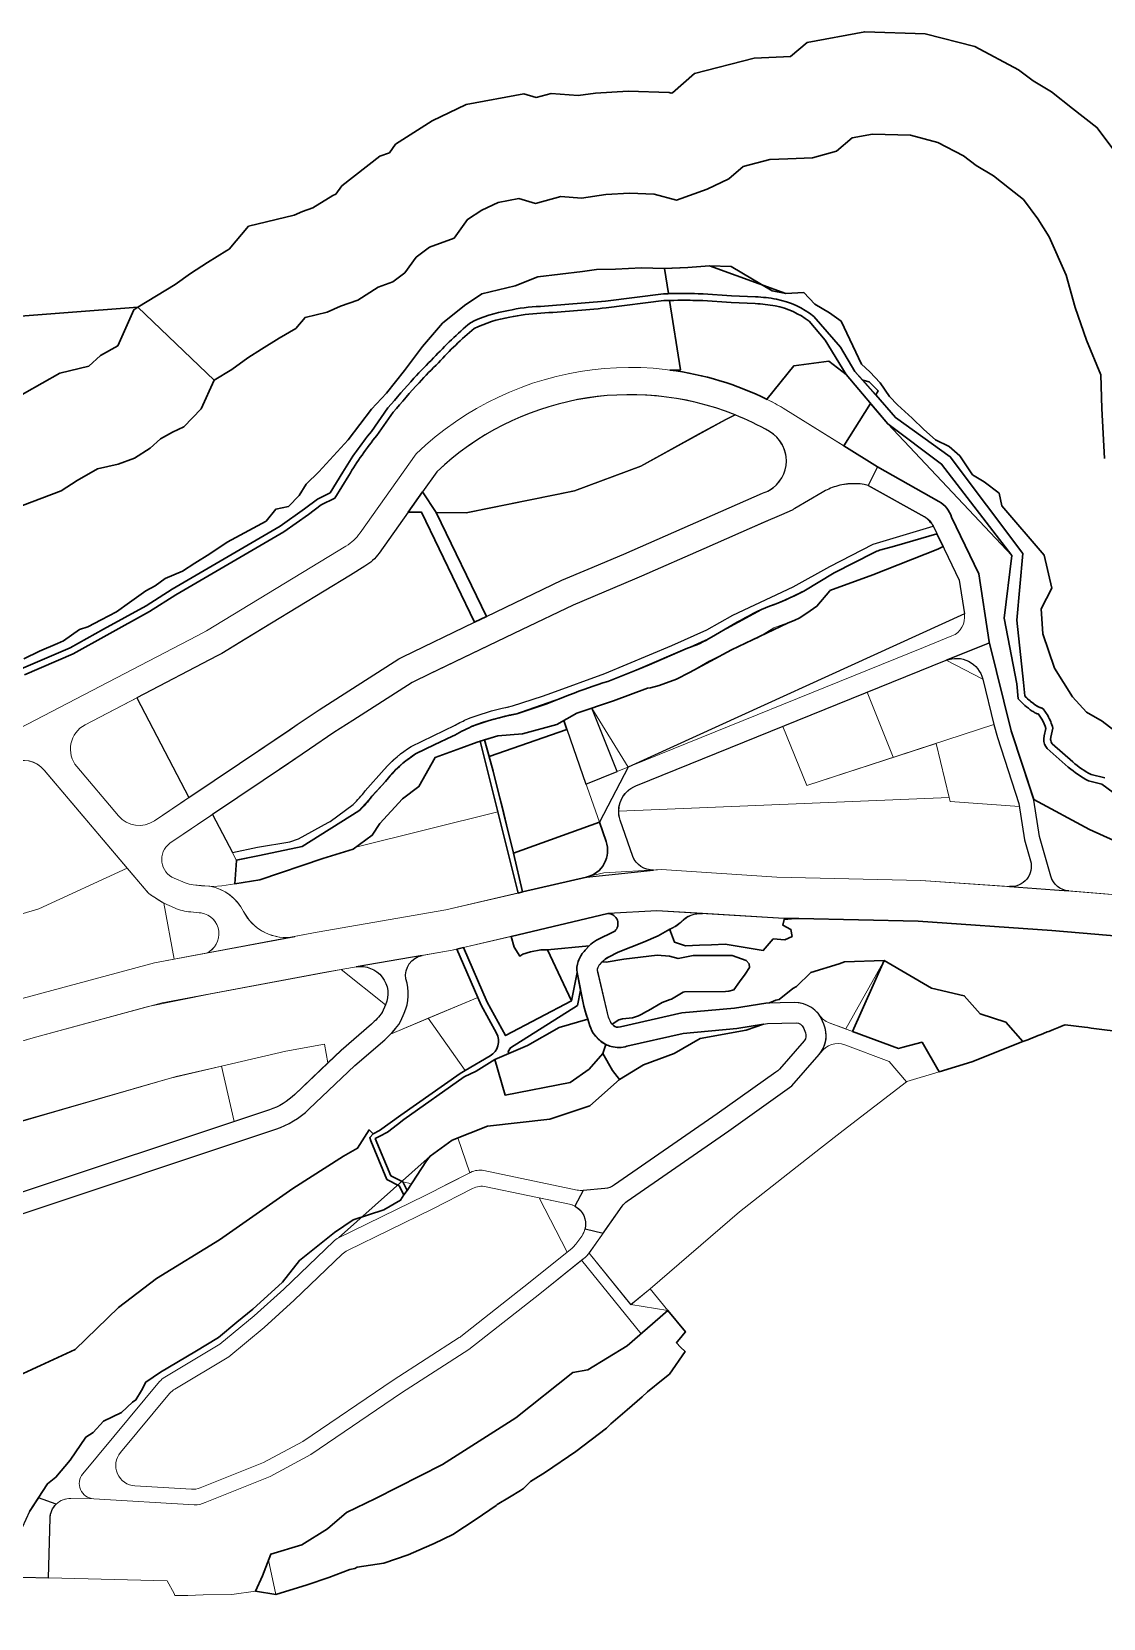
# Model space of a CAD drawing. Header units: millimetres. Extents: x 234550 to 240984, y 469077 to 474234.
# Drawn here: x 236712.8 to 237027.9, y 473767.9 to 474234.5 of the extents above; entities that cross this region are included whole.
import ezdxf

# ---------------------------------------------------------------- set-up
doc = ezdxf.new("R2010")
doc.units = ezdxf.units.MM
for name, color, linetype, lineweight in [('_proposed _Primary_road_Hatch', 7, 'Continuous', 0), ('_Proposed Access Road_Hatch', 255, 'Continuous', 0), ('_Proposed bicycle track hatch', 60, 'Continuous', 30), ('_proposed OS-2 _hatch', 83, 'Continuous', 0), ('_Proposed religious institution_hatch', 30, 'Continuous', 0), ('_Proposed UV_1_a_hatch', 31, 'Continuous', 0), ('_Proposed_footpath hatch', 161, 'Continuous', 30), ('_Proposed_parking', 253, 'Continuous', 30), ('_Propossed _Secondary_road_Hatch', 251, 'Continuous', 0), ('E1', 108, 'Continuous', 30), ('E2', 106, 'Continuous', 30), ('E4', 53, 'Continuous', 30)]:
    doc.layers.add(name, color=color, linetype=linetype, lineweight=lineweight)
for name, color, linetype in [('_Proposed Service-1 hatch', 210, 'Continuous'), ('_proposed Tertiary_road_Hatch', 252, 'Continuous'), ('Service-S2', 192, 'Continuous')]:
    doc.layers.add(name, color=color, linetype=linetype)
doc.layers.add('_proposed UV_2_Hatch', color=53, linetype='Continuous', lineweight=0, true_color=0xf2d64a)
doc.layers.add('water', color=140, linetype='Continuous', lineweight=30, true_color=0x00cdfe)

msp = doc.modelspace()

# ---------------------------------------------------------------- linework, layer by layer
at = {"layer": '_proposed _Primary_road_Hatch'}
for points in [[(236367.99, 473865.02), (236394.25, 473859.58), (236423.33, 473857.71), (236434.78, 473858.72), (236441, 473860.52), (236452.94, 473867.69), (236481.31, 473885.33), (236509.64, 473901.82), (236530.56, 473910.04), (236550.98, 473912.72), (236589.31, 473919.35), (236657.73, 473934.88), (236709.97, 473950.21), (236748.92, 473960.7), (236796.75, 473969.67), (236834.56, 473976.24), (236881.01, 473987.1), (236897.99, 473988.13), (236931.95, 473985.86), (236974.26, 473984.92), (237013.59, 473982.17), (237040, 473979.95)], [(237038.56, 473968.03), (237012.78, 473970.16), (236973.43, 473972.95), (236932.38, 473973.85), (236896.59, 473976.02), (236882.23, 473975.15), (236836.45, 473964.38), (236798.66, 473957.82), (236751.16, 473948.9), (236713.22, 473938.64), (236660.71, 473923.25), (236592.71, 473907.82), (236553.86, 473901.07), (236533.76, 473898.41), (236514.69, 473890.88), (236487.5, 473875.04), (236459.11, 473857.4), (236445.81, 473849.42), (236437, 473846.86), (236423.7, 473845.7), (236392.45, 473847.41), (236368.08, 473852.71)]]:
    msp.add_lwpolyline(points, dxfattribs=at)
at = {"layer": '_Proposed Access Road_Hatch'}
for points in [[(236974.61, 473937.31), (236969.08, 473935.92), (236967.68, 473935.51), (236947.28, 473943.08, -0.15222), (236944.45, 473945.26, -0.05541), (236945.38, 473943.57), (236945.76, 473942.63, -0.253406), (236944.88, 473934.34, -0.343416), (236951.91, 473936.56), (236964.97, 473931.71), (236969.99, 473925.7), (236970.09, 473925.77), (236979.67, 473928.64)], [(236842.46, 473894.33, -0.170934), (236846.41, 473894.85), (236870.9, 473889.73, -0.070521), (236872.48, 473889.16), (236874.92, 473893.75, -0.073561), (236873.17, 473893.85), (236845.78, 473899.58, 0.170934), (236841.83, 473899.06), (236828.54, 473892.29), (236803.04, 473879.79, 0.077149), (236801.53, 473878.74), (236786.93, 473864.76), (236778.23, 473856.86), (236768.12, 473848.54), (236751.92, 473838.82, 0.084286), (236750.39, 473837.51), (236727.85, 473810.43, 0.614982), (236731.04, 473803.06), (236760.59, 473801.3, 0.138904), (236763.79, 473802), (236782.92, 473809.65), (236794.87, 473816.09), (236821.59, 473834.24), (236841.38, 473846.94), (236862.22, 473863.35), (236875.63, 473874.17, 0.070035), (236876.77, 473875.39), (236880.82, 473881.16), (236875.51, 473882.49, -0.099418), (236874.53, 473880.34), (236872.78, 473877.92, -0.06625), (236871.69, 473876.77), (236859.42, 473866.87), (236839, 473850.79, -0.0241), (236838.53, 473850.46), (236819.11, 473837.99), (236792.53, 473819.94), (236781.01, 473813.74), (236762.35, 473806.28, -0.110448), (236759.77, 473805.86), (236743.16, 473806.85, -0.614979), (236738.9, 473816.67), (236753.36, 473834.04, -0.084286), (236754.89, 473835.35), (236770.73, 473844.85), (236781.17, 473853.46), (236790, 473861.47), (236804.14, 473875.01, -0.077149), (236805.64, 473876.06), (236830.55, 473888.26)]]:
    msp.add_lwpolyline(points, format="xyb", close=True, dxfattribs=at)
at = {"layer": '_Proposed bicycle track hatch'}
for points in [[(237028.34, 474015.08), (237024.31, 474016.09, -0.058553), (237018.93, 474019.76), (237012.87, 474025.11, -0.145762), (237012.38, 474026.39), (237012.49, 474027.03), (237013.11, 474029.72, 0.047092), (237011.59, 474033.39), (237010.19, 474035.42, -0.002715), (237009.08, 474035.87, -0.063916), (237008.15, 474036.38, -0.054015), (237004.79, 474039.18), (237004.48, 474043.15), (237002.43, 474061.5), (237004.23, 474081.1), (236982.9, 474109.53), (236966.82, 474121.04), (236954.89, 474134.62), (236950.59, 474141.72), (236942.78, 474150.79, 0.119204), (236931.82, 474155.84, 0.037397), (236925.61, 474156.53), (236918.62, 474156.83), (236910.2, 474157.42, 0.018444), (236898.54, 474157.42), (236881.53, 474155.27, -0.006537), (236862.37, 474153.72, 0.048506), (236852.97, 474152.48, 0.073572), (236841.8, 474148.93, 0.034067), (236831, 474138.55, 0.014599), (236825.21, 474132.64, 0.007786), (236817.55, 474123.85), (236812.68, 474116.95, 0.036897), (236804.33, 474105.02), (236800.52, 474098.85), (236796.86, 474097.06), (236793, 474094.17), (236785.84, 474089.11), (236754.15, 474070.59), (236746.46, 474065.71), (236733.89, 474058.79), (236724.09, 474053.31), (236709.75, 474047.18)], [(236710.65, 474045.39), (236724.98, 474051.52), (236734.86, 474057.04), (236747.48, 474063.99), (236755.19, 474068.88), (236786.92, 474087.43), (236794.18, 474092.56), (236797.91, 474095.34), (236801.92, 474097.31), (236806.04, 474103.98, -0.037119), (236814.27, 474115.74), (236819.14, 474122.62, -0.007719), (236826.69, 474131.29, -0.014694), (236832.43, 474137.16, -0.033651), (236842.89, 474147.23, -0.072421), (236853.35, 474150.51, -0.049042), (236862.47, 474151.72, 0.006559), (236881.75, 474153.28), (236898.7, 474155.42, -0.018248), (236910.1, 474155.43), (236918.51, 474154.83), (236925.53, 474154.53, -0.037379), (236931.44, 474153.88, -0.117098), (236941.39, 474149.34), (236946.16, 474143.8), (236952.27, 474133.72), (236964.51, 474119.16), (236980.36, 474107.34), (237001.01, 474080.51), (236998.74, 474062.04), (237002.51, 474042.68), (237002.85, 474038.33, 0.061886), (237007.01, 474034.73, 0.051069), (237008.1, 474034.11, 0.001874), (237008.88, 474033.79), (237009.87, 474032.35, -0.038741), (237011.04, 474029.63), (237010.53, 474027.43), (237010.38, 474026.53, 0.175676), (237011.42, 474023.72), (237017.62, 474018.25, 0.060631), (237023.6, 474014.21), (237027.46, 474013.24), (237032.66, 474009.37)]]:
    msp.add_lwpolyline(points, format="xyb", dxfattribs=at)
msp.add_lwpolyline([(236998.74, 474062.04), (236998.74, 474062.04)], close=True, dxfattribs=at)
at = {"layer": '_proposed OS-2 _hatch'}
for points in [[(236952.27, 474133.72), (236947.19, 474137.66), (236936.9, 474136.2), (236929.09, 474126.53), (236929.02, 474126.38, -0.014952), (236933.81, 474123.83), (236951.59, 474112.69), (236959.44, 474125.2)], [(236743.72, 474038.62), (236728.48, 474030.65, 0.480409), (236726.08, 474018.4), (236738.32, 474003.93, 0.382456), (236748.89, 474002.46), (236759.05, 474009.3)], [(236978.75, 474025.21), (236940.7, 474012.87), (236933.68, 474030.21), (236890.41, 474012.69, 0.305524), (236885.41, 474005.27), (236982.62, 474009.26)], [(236765.97, 474004.32), (236753.38, 473995.84, 0.57458), (236754.71, 473985.56), (236757.95, 473984.2, 0.076293), (236760.3, 473983.6), (236766.07, 473983.15), (236768.71, 473983.32), (236772.54, 473983.9), (236773.01, 473990.79), (236772.93, 473990.85), (236771.8, 473993.17)], [(236762.67, 473975.36), (236762.08, 473975.4), (236759.55, 473975.64, -0.076293), (236754.84, 473976.82), (236751.61, 473978.19), (236754.68, 473961.78), (236764.17, 473963.56, 0.74537)], [(236949.62, 473960.15), (236945.1, 473958.81), (236941.88, 473957.84), (236937.73, 473953.69), (236936.61, 473953.12), (236932.6, 473949.86), (236931.66, 473949.68), (236929.93, 473948.94), (236929.77, 473948.87), (236937.14, 473948.99, -0.248968), (236944.45, 473945.26, 0.15222), (236947.28, 473943.08), (236952.24, 473941.24), (236963.5, 473961.4), (236951.8, 473960.98)], [(236844.94, 473948.26), (236843.96, 473950.49), (236829.43, 473944.37), (236840.25, 473929.03), (236847.59, 473933.3, 0.406728), (236849.45, 473940.03)], [(236799.92, 473931.24), (236798.88, 473936.8), (236787.54, 473934.67), (236768.62, 473930.33), (236772.36, 473914.02), (236782.72, 473917.47, 0.110314), (236790.19, 473921.97)]]:
    msp.add_lwpolyline(points, format="xyb", close=True, dxfattribs=at)
for points in [[(236967.23, 474083.42), (236978.98, 474086.85), (236977.87, 474089.13), (236960.27, 474083.81), (236947.45, 474077.28), (236936.73, 474071.27), (236919, 474062.89), (236911.34, 474058.56), (236901.05, 474054.03), (236881.32, 474045.8), (236863.04, 474039.07), (236854.23, 474036.23, 0.039497), (236841.05, 474032.46, 0.013271), (236837.32, 474030.59), (236824.37, 474024.32, 0.068083), (236816.44, 474017.53), (236810.84, 474011.24, -0.042777), (236807.33, 474007.24), (236800.54, 474002.28), (236791.21, 473997.14), (236788.73, 473996.22), (236779.23, 473994.68), (236771.8, 473993.17), (236772.93, 473990.85), (236792.33, 473994.88)], [(236843.76, 474025.6), (236849.91, 474027.44), (236857.16, 474028.07), (236867.24, 474030.78), (236873.1, 474034.08), (236883.9, 474037.72), (236893.9, 474041.47), (236894.78, 474041.59), (236897.34, 474042.24), (236902.45, 474044.11), (236906.23, 474046.04), (236918.62, 474052.71), (236935.09, 474060.61), (236937.16, 474061.45), (236938.46, 474062.08), (236943.66, 474065.59), (236947.52, 474070.11), (236947.51, 474070.13), (236960.11, 474074.83), (236979.2, 474082.29), (236980.78, 474083.11), (236978.98, 474086.85), (236967.23, 474083.42), (236965.47, 474082.91), (236962.13, 474082, 0.055112), (236960.49, 474081.36), (236948.72, 474075.38), (236939.86, 474070.02, -0.037733), (236928.57, 474065.12), (236912.69, 474056.42), (236903.34, 474052.21), (236882.22, 474043.45), (236854.81, 474033.79, 0.036623), (236842.92, 474030.47), (236831.12, 474024.83, 0.142864), (236816.82, 474013.99), (236809.03, 474005.34), (236792.33, 473994.88)], [(236834.35, 473895.25), (236841.64, 473898.96), (236838.13, 473909.21), (236836.41, 473908.52), (236829.98, 473903.83), (236828.88, 473902.41), (236824.46, 473895.62), (236823.7, 473895.9), (236821.97, 473896.24), (236823.24, 473893.75), (236822.23, 473892.42), (236821.23, 473890.88), (236816.32, 473888.03), (236807.29, 473885.14), (236801.84, 473881.35), (236791.53, 473873.1), (236786.57, 473866.73), (236777.87, 473858.83), (236777.84, 473858.81), (236773.14, 473855.04), (236767.76, 473850.51), (236760.75, 473846.31), (236750.68, 473840.26), (236746.35, 473837.35), (236745.08, 473834.88), (236743.46, 473832.18), (236742.47, 473831.49), (236739.22, 473828.49), (236733.91, 473825.86), (236730.92, 473822.54), (236728.7, 473821.15), (236724.12, 473814.42), (236719.88, 473809.46), (236717.42, 473807.45), (236714.78, 473803.38), (236720.04, 473801.53, -0.198286), (236724.31, 473803.19), (236731.04, 473803.06, -0.614979), (236727.85, 473810.43), (236750.39, 473837.51, -0.084286), (236751.92, 473838.82), (236768.12, 473848.54), (236778.23, 473856.86), (236786.93, 473864.76), (236801.53, 473878.74, -0.077149), (236803.04, 473879.79), (236828.54, 473892.29), (236803.04, 473879.79), (236829.98, 473903.83)], [(236875.63, 473874.17, 0.063947), (236876.7, 473875.29), (236888.93, 473860.14), (236894.7, 473864.8), (236899.87, 473858.48), (236889.02, 473860.21), (236876.7, 473875.29), (236875.63, 473874.17), (236874.49, 473873.25), (236891.97, 473851.59), (236896.54, 473855.57), (236896.54, 473855.57), (236899.87, 473858.48), (236894.7, 473864.8), (236889.02, 473860.21)]]:
    msp.add_lwpolyline(points, format="xyb", dxfattribs=at)
for points in [[(236854.81, 474033.79), (236882.22, 474043.45)], [(236773.02, 473990.87), (236772.54, 473983.9), (236779.93, 473985.08), (236798.38, 473991.33), (236807.31, 473994.09), (236812.9, 473998.21)], [(236947.28, 473943.08), (236954.2, 473940.51), (236963.5, 473961.4)]]:
    msp.add_lwpolyline(points, dxfattribs=at)
msp.add_lwpolyline([(236844.7, 474025.88), (236843.76, 474025.6), (236838.98, 474023.84), (236831.4, 474021.08), (236826.65, 474012.55), (236821.79, 474008.94), (236815.14, 474001.69), (236812.9, 473998.21), (236808.09, 473994.67), (236849.89, 474005.08)], close=True, dxfattribs=at)
at = {"layer": '_Proposed religious institution_hatch'}
msp.add_lwpolyline([(236870.9, 473889.73), (236862.06, 473891.58), (236870.21, 473875.58), (236871.69, 473876.77, 0.06625), (236872.78, 473877.92), (236874.53, 473880.34, 0.54366)], format="xyb", close=True, dxfattribs=at)
at = {"layer": '_Proposed Service-1 hatch'}
for points in [[(236891.88, 474106.77), (236916.89, 474120.51), (236919.62, 474121.82, 0.292647), (236831.93, 474105.11), (236827.71, 474099.17), (236831.77, 474093.13), (236840.59, 474093.01), (236872.43, 474099.49)], [(236933.67, 473971.78), (236934.03, 473973.45), (236936.2, 473973.63), (236938.38, 473973.72), (236932.38, 473973.85), (236910.09, 473975.2, 0.225235), (236903.73, 473972.64), (236901.98, 473971.38), (236900.47, 473970.55), (236900.6, 473969.85), (236901.8, 473966.71), (236905.01, 473965.7), (236909.12, 473965.92), (236912.65, 473965.94), (236916.76, 473966.14), (236927.91, 473964.34), (236930.87, 473967.74), (236934.3, 473967.49), (236936.39, 473968.43), (236936.06, 473970.51)], [(236718.19, 473797.34, -0.198286), (236720.04, 473801.53), (236714.78, 473803.38), (236712.14, 473799.32), (236710.03, 473794.59), (236708.08, 473791.32), (236706.23, 473787.86), (236701.73, 473783.09), (236699.14, 473785.56), (236696.14, 473788.08), (236688.86, 473777.33), (236685.69, 473771.12), (236682.47, 473767.93), (236689.32, 473772.39), (236710.2, 473780.01), (236717.76, 473779.82)]]:
    msp.add_lwpolyline(points, format="xyb", close=True, dxfattribs=at)
msp.add_lwpolyline([(236877.47, 474035.55), (236873.1, 474034.08), (236869.23, 474031.9), (236875.78, 474013.24), (236884.99, 474016.97)], close=True, dxfattribs=at)
at = {"layer": '_proposed Tertiary_road_Hatch'}
for points in [[(236890.41, 474012.69), (236981.67, 474049.64), (236994.45, 474054.81), (236994.39, 474055.05), (236991.35, 474075.05), (236983.29, 474091.71, 0.194015), (236979.54, 474096.37), (236961.46, 474106.5), (236958.81, 474101.1), (236975.36, 474091.84, -0.153711), (236977.83, 474089.21), (236985.55, 474073.25), (236987.07, 474063.27), (236888.16, 474018.25), (236879.73, 474002), (236881.7, 473996.37, -0.446182), (236875.98, 473985.92), (236895.62, 473987.98, -0.33508), (236889.6, 473991.98), (236885.87, 474002.62, -0.400501), (236890.41, 474012.69)], [(236705.93, 473885.54), (236784.62, 473911.78, 0.110314), (236794.33, 473917.63), (236807.81, 473930.48), (236816.61, 473938.08, 0.058949), (236820.73, 473942.59), (236821.33, 473943.65), (236822.34, 473945.9, 0.186277), (236822.84, 473955.97, -0.405666), (236827.6, 473962.85), (236808.18, 473959.48, -0.599832), (236816.86, 473948.34), (236815.85, 473946.09, -0.058949), (236812.68, 473942.62), (236803.78, 473934.92), (236790.19, 473921.97, -0.110314), (236782.72, 473917.47), (236704.14, 473891.27)]]:
    msp.add_lwpolyline(points, format="xyb", dxfattribs=at)
for points in [[(236994.45, 474054.81), (236981.67, 474049.64, -0.456767), (236992.44, 474044.14), (236995.75, 474030.72), (236996.75, 474026.91), (237003.09, 474007.5), (237004.78, 473996.86), (237006.51, 473990.7, -0.518941), (237000.32, 473983.1), (237013.59, 473982.17), (237017.74, 473981.82, -0.31297), (237012.46, 473986.17), (237009.19, 473997.83), (237007.48, 474008.56), (237000.84, 474028.87), (237000.84, 474028.87)], [(236944.38, 473933.69, 0.278594), (236945.76, 473942.63), (236945.38, 473943.57, 0.308636), (236937.14, 473948.99), (236928.65, 473948.85), (236919.49, 473947.37), (236903.97, 473945.95), (236885.92, 473941.82, -0.316222), (236883.47, 473942.65, -0.081278), (236882.41, 473944.74), (236879.28, 473957.98, -0.217455), (236879.56, 473959.83, -0.045515), (236880.04, 473960.43), (236880.57, 473960.99, -0.07917), (236882.38, 473962.37), (236885.26, 473963.86), (236892.75, 473966.79), (236896.99, 473968.63), (236901.98, 473971.38, 0.069824), (236903.92, 473972.85, -0.215812), (236910.09, 473975.2), (236896.59, 473976.02), (236882.4, 473975.16, -0.649814), (236884.29, 473970.02), (236878.92, 473967.32, 0.079471), (236876.72, 473965.64), (236875.5, 473964.36, 0.095086), (236873.72, 473961.59), (236873.5, 473961.05, 0.144515), (236873.19, 473957.81), (236875.11, 473947.97), (236876.92, 473942.18, 0.09114), (236878.4, 473939.38, 0.313526), (236887.84, 473936.13), (236904.32, 473939.88), (236920.16, 473941.4), (236929.2, 473942.86), (236937.58, 473943, -0.308636), (236939.7, 473941.6), (236940.33, 473940.07, -0.277408), (236939.98, 473937.78), (236932.7, 473929.45, -0.058976), (236931.65, 473928.5), (236914.35, 473916.24), (236884.22, 473895.36, -0.130336), (236881.33, 473894.31), (236874.92, 473893.75), (236872.48, 473889.16, -0.340812), (236875.51, 473882.49), (236880.82, 473881.16), (236886.42, 473889.13, -0.088398), (236887.91, 473890.62), (236917.79, 473911.32), (236936.32, 473924.46)]]:
    msp.add_lwpolyline(points, format="xyb", close=True, dxfattribs=at)
at = {"layer": '_Proposed UV_1_a_hatch'}
for points in [[(236870.12, 474029.34), (236847.3, 474021.33), (236851.34, 474006.26), (236854.45, 473992.96), (236879.73, 474002)], [(236853.81, 473968.47), (236839.75, 473965.16), (236846.74, 473949.14), (236852.15, 473939.27), (236871.5, 473949.5), (236864.5, 473964.5), (236862.5, 473964.5), (236859.5, 473963.88), (236857.26, 473963.26), (236856.32, 473962.68), (236854.71, 473965.27)]]:
    msp.add_lwpolyline(points, close=True, dxfattribs=at)
for points in [[(237004.78, 473996.86), (237003.23, 474006.65), (236982.86, 474008.08), (236982.62, 474009.26), (236885.41, 474005.27, 0.084622), (236885.87, 474002.62), (236889.6, 473991.98, 0.335082), (236895.62, 473987.98), (236897.99, 473988.13), (236931.95, 473985.86), (236974.26, 473984.92), (237000.32, 473983.1, 0.51894), (237006.51, 473990.7)], [(237046.78, 473988.83), (237044.05, 473990.34), (237034.05, 473995.25), (237023.85, 473999.85), (237007.45, 474008.67), (237007.48, 474008.56), (237009.19, 473997.83), (237012.46, 473986.17, 0.312972), (237017.74, 473981.82), (237040, 473979.95), (237048.01, 473978.28), (237049.81, 473986.91)], [(236849.89, 474005.08), (236808.09, 473994.67), (236807.31, 473994.09), (236798.38, 473991.33), (236779.93, 473985.08), (236772.54, 473983.9), (236768.71, 473983.32), (236766.07, 473983.15), (236765.14, 473983.23, -0.233264), (236775.11, 473975.78, 0.307062), (236788.86, 473968.19), (236796.75, 473969.67), (236834.56, 473976.24), (236855.83, 473981.21)], [(236843.96, 473950.49), (236837.77, 473964.69), (236836.45, 473964.38), (236827.6, 473962.85, 0.405666), (236822.84, 473955.97, -0.186277), (236822.34, 473945.9), (236821.33, 473943.65), (236820.73, 473942.59, -0.036497), (236818.3, 473939.68)]]:
    msp.add_lwpolyline(points, format="xyb", close=True, dxfattribs=at)
for points in [[(236709.97, 473950.21), (236748.92, 473960.7), (236754.68, 473961.78), (236751.61, 473978.19, -0.021357), (236747.29, 473981.08), (236746.46, 473981.92), (236740.84, 473988.56), (236714.95, 473976.55), (236684.18, 473967.46)], [(236803.84, 473934.97), (236812.68, 473942.62, 0.058949), (236815.85, 473946.09), (236816.86, 473948.34), (236803.78, 473958.71), (236765.43, 473951.58), (236747.07, 473947.79), (236713.22, 473938.64), (236687.97, 473931.24, 0.409553), (236683.87, 473923.89), (236688.25, 473908.02), (236753.22, 473926.67), (236768.62, 473930.33), (236787.54, 473934.67), (236798.88, 473936.8), (236799.92, 473931.24), (236803.84, 473934.97)]]:
    msp.add_lwpolyline(points, format="xyb", dxfattribs=at)
at = {"layer": '_proposed UV_2_Hatch'}
msp.add_lwpolyline([(236884.99, 474016.97), (236975.06, 474053.44), (236983.39, 474056.81, 0.347262), (236987.07, 474063.27), (236985.55, 474073.25), (236980.78, 474083.11), (236979.2, 474082.29), (236960.11, 474074.83), (236947.55, 474070.15), (236943.66, 474065.59), (236938.46, 474062.08), (236935.07, 474060.67), (236931.03, 474059.16), (236926.13, 474056.19), (236918.62, 474052.71), (236912.12, 474049.48), (236906.23, 474046.04), (236902.45, 474044.11), (236896.73, 474042.08), (236894.78, 474041.59), (236893.9, 474041.47), (236883.9, 474037.72), (236877.47, 474035.55), (236888.16, 474018.25)], format="xyb", dxfattribs=at)
for points in [[(236995.75, 474030.72), (236992.44, 474044.14), (236981.67, 474049.64), (236958.43, 474040.23), (236966.16, 474021.13)], [(236958.43, 474040.23), (236933.68, 474030.21), (236940.7, 474012.87), (236995.75, 474030.72)], [(236978.75, 474025.21), (236982.62, 474009.26), (236982.86, 474008.08), (237003.23, 474006.65), (237003.09, 474007.5), (236996.75, 474026.91), (236995.75, 474030.72)]]:
    msp.add_lwpolyline(points, dxfattribs=at)
for points in [[(236684.18, 473967.46), (236714.95, 473976.55), (236740.84, 473988.56), (236716.48, 474017.36, 0.35098), (236706.66, 474019.28), (236669.37, 473999.78), (236632.32, 473981.68, -0.069105), (236628.66, 473980.48), (236585.68, 473972.73, 0.066144), (236582.16, 473971.6), (236582.16, 473971.6), (236554.76, 473958.92), (236560.03, 473935.66), (236590.63, 473946.17), (236610.85, 473950.33), (236624.08, 473952.71), (236625.7, 473953.01), (236635.32, 473955.26), (236641.79, 473956.83), (236651.53, 473959.1), (236653.61, 473959.68)], [(236922.64, 473957.32), (236923.84, 473959.35), (236923.76, 473960.41), (236922.92, 473961.35), (236918.82, 473962.86), (236914.94, 473962.83), (236911.33, 473962.81), (236907.32, 473962.85), (236902.89, 473961.96), (236900.38, 473962.64), (236896.68, 473962.95), (236886.94, 473961.77), (236881.73, 473960.92), (236880.57, 473960.99), (236880.04, 473960.43, 0.045515), (236879.56, 473959.83, 0.193679), (236879.24, 473958.18), (236882.41, 473944.74, 0.081278), (236883.47, 473942.65), (236885.47, 473943.89), (236886.5, 473944.17), (236889.46, 473944.49), (236891.25, 473945.14), (236891.99, 473945.5), (236893.57, 473946.38), (236894.14, 473946.67), (236898.21, 473949.05), (236900.55, 473949.86), (236900.89, 473950), (236904.33, 473952.05), (236904.77, 473952.18), (236916.77, 473952.29), (236917.77, 473952.39), (236919.29, 473952.78), (236920.97, 473955.05)], [(236812.07, 473911.54), (236813.2, 473910.36), (236815.05, 473911.35), (236821.37, 473915.84), (236838.75, 473928.11), (236840.25, 473929.03), (236829.43, 473944.37), (236818.3, 473939.68, -0.022403), (236816.61, 473938.08), (236807.81, 473930.48), (236794.33, 473917.63, -0.110312), (236784.62, 473911.78), (236705.93, 473885.54), (236700.98, 473884.1, 0.409995), (236696.88, 473876.74), (236707.36, 473838.73), (236707.9, 473838.78), (236725.62, 473846.94), (236738.3, 473859.31), (236749.46, 473867.81), (236768.02, 473879.18), (236789.62, 473894.32), (236804.5, 473903.85), (236808.62, 473906.13)], [(236914.35, 473916.24), (236931.65, 473928.5, 0.058976), (236932.7, 473929.45), (236939.98, 473937.78, 0.277408), (236940.33, 473940.07), (236939.7, 473941.6, 0.308636), (236937.58, 473943), (236929.2, 473942.86), (236927.98, 473942.66), (236922.85, 473940.87), (236909.37, 473938.45), (236901.73, 473934.01), (236892.74, 473930.73), (236885.68, 473926.39), (236876.9, 473918.59), (236865.14, 473914.75), (236846.82, 473912.69), (236838.13, 473909.21), (236841.64, 473898.96), (236841.83, 473899.06, -0.170934), (236845.78, 473899.58), (236873.17, 473893.85, 0.073561), (236874.92, 473893.75), (236881.33, 473894.31, 0.130336), (236884.22, 473895.36)], [(236969.99, 473925.7), (236964.97, 473931.71), (236951.91, 473936.56, 0.343419), (236944.88, 473934.34, -0.023525), (236944.38, 473933.69), (236936.32, 473924.46), (236917.79, 473911.32), (236887.91, 473890.62, 0.088402), (236886.42, 473889.13), (236876.7, 473875.29), (236888.93, 473860.14), (236894.7, 473864.8), (236920.96, 473887.49), (236944.73, 473906.19), (236951.44, 473911.37)], [(236768.62, 473930.33), (236755.27, 473927.27), (236706.51, 473913.06), (236688.25, 473908.02), (236692.09, 473894.1, 0.418445), (236699.55, 473889.93), (236704.14, 473891.27), (236772.36, 473914.02)], [(236874.53, 473880.34), (236872.78, 473877.92, -0.06625), (236871.69, 473876.77), (236859.42, 473866.87), (236839, 473850.79, -0.0241), (236838.53, 473850.46), (236819.11, 473837.99), (236792.53, 473819.94), (236781.01, 473813.74), (236762.35, 473806.28, -0.110448), (236759.77, 473805.86), (236743.16, 473806.85, -0.614979), (236738.9, 473816.67), (236753.36, 473834.04, -0.084286), (236754.89, 473835.35), (236770.73, 473844.85), (236781.17, 473853.46), (236790, 473861.47), (236804.14, 473875.01, -0.077149), (236805.64, 473876.06), (236830.55, 473888.26), (236842.46, 473894.33, -0.170934), (236846.41, 473894.85), (236870.9, 473889.73, -0.54366)], [(236850.07, 473823.67), (236855.13, 473826.9), (236866.25, 473835.66), (236871.97, 473840.16), (236871.97, 473840.16), (236876.34, 473840.97), (236887.87, 473848), (236891.97, 473851.59), (236874.49, 473873.25), (236862.22, 473863.35), (236841.38, 473846.94), (236821.59, 473834.24), (236794.87, 473816.09), (236782.92, 473809.65), (236763.79, 473802, -0.138904), (236760.59, 473801.3), (236731.04, 473803.06), (236724.31, 473803.19, 0.412803), (236718.19, 473797.34), (236717.76, 473779.82), (236752.63, 473778.96), (236754.71, 473775.24), (236754.9, 473774.61), (236758.72, 473774.64), (236763.23, 473774.83), (236771.65, 473774.96), (236778.58, 473775.94), (236784.55, 473774.94), (236782.43, 473785.02), (236783.1, 473786.79), (236792.23, 473789.56), (236799.74, 473794.24), (236805.4, 473799.05), (236813.94, 473803.15), (236833.63, 473813.15)]]:
    msp.add_lwpolyline(points, format="xyb", close=True, dxfattribs=at)
at = {"layer": '_Proposed_footpath hatch'}
for points in [[(236827.71, 474099.17), (236823.5, 474093.23), (236827.47, 474093.18), (236843.03, 474060.86), (236846.49, 474062.52), (236831.77, 474093.13)], [(236870.12, 474029.34), (236869.23, 474031.9), (236867.24, 474030.78), (236857.16, 474028.07), (236849.91, 474027.44), (236845.98, 474026.26), (236847.3, 474021.33)], [(236848.46, 474017.01), (236845.98, 474026.26), (236844.7, 474025.88), (236855.83, 473981.21), (236857.13, 473981.52), (236854.45, 473992.96)]]:
    msp.add_lwpolyline(points, close=True, dxfattribs=at)
msp.add_lwpolyline([(236849.03, 473932.3), (236853.13, 473934.06), (236852.94, 473934.57), (236853.62, 473935.69), (236873.27, 473948.17), (236874.19, 473952.69), (236873.19, 473957.81), (236871.5, 473949.5), (236852.15, 473939.27), (236846.74, 473949.14), (236839.75, 473965.16), (236837.77, 473964.69), (236844.94, 473948.26), (236849.45, 473940.03, -0.406728), (236847.59, 473933.3), (236840.25, 473929.03), (236838.75, 473928.11), (236821.37, 473915.84), (236815.05, 473911.35), (236813.2, 473910.36), (236812.22, 473909.28), (236812.51, 473908.29), (236817.2, 473896.99), (236820.85, 473895.12), (236822.23, 473892.42), (236823.24, 473893.75), (236821.97, 473896.24), (236818.37, 473898.08), (236813.84, 473909), (236815.21, 473909.73), (236817.38, 473910.91), (236820.37, 473913.14), (236822.24, 473914.62), (236839.97, 473927.13), (236843.5, 473928.86)], format="xyb", close=True, dxfattribs=at)
at = {"layer": '_Proposed_parking'}
msp.add_lwpolyline([(236879.73, 474002), (236854.45, 473992.96), (236857.13, 473981.52), (236875.98, 473985.92, 0.446182), (236881.7, 473996.37)], format="xyb", close=True, dxfattribs=at)
at = {"layer": '_Propossed _Secondary_road_Hatch'}
for points in [[(236706.66, 474019.28, -0.367159), (236716.6, 474017.21), (236732.21, 473998.76, 0.000002), (236732.21, 473998.76), (236746.46, 473981.92, 0.073867), (236748.23, 473980.37), (236751.61, 473978.19), (236754.84, 473976.82, 0.076293), (236759.55, 473975.64), (236762.08, 473975.4), (236762.67, 473975.36, -0.745913), (236764.16, 473963.55), (236790.13, 473968.37, -0.332309), (236775.1, 473975.78, 0.231473), (236765.23, 473983.21), (236762.72, 473983.37), (236760.3, 473983.6, -0.076293), (236757.95, 473984.2), (236754.71, 473985.56, -0.574577), (236753.38, 473995.84), (236801.69, 474028.37), (236824.63, 474043.13), (236871.98, 474065.91), (236890.07, 474073.5), (236936.37, 474093.84, 0.030168), (236937.23, 474094.28), (236945.24, 474099.02, -0.193868), (236958.81, 474101.1), (236961.46, 474106.5), (236933.81, 474123.83, 0.332747), (236825.85, 474110.37), (236809.36, 474087.12, -0.102163), (236805.22, 474083.26), (236764.2, 474058.31), (236761.44, 474056.87), (236704.42, 474027.13)], [(236797.29, 474035.05), (236748.89, 474002.46, -0.382456), (236738.32, 474003.93), (236726.08, 474018.4, -0.480409), (236728.48, 474030.65), (236768.7, 474051.68), (236810.78, 474077.29, 0.102164), (236814.93, 474081.15), (236831.93, 474105.11, -0.328837), (236929.47, 474117.1, -0.662747), (236927.7, 474098.77), (236886.91, 474080.85), (236868.7, 474073.21), (236820.72, 474050.12), (236797.29, 474035.05)]]:
    msp.add_lwpolyline(points, format="xyb", dxfattribs=at)
at = {"layer": 'E1'}
msp.add_line((237002.85, 474038.33), (237002.51, 474042.68), dxfattribs=at)
for points in [[(237033.47, 474196.39), (237026.02, 474206.36), (237018.86, 474211.92), (237012.72, 474216.84), (237007.28, 474220.07), (237002.94, 474223.34), (236990.16, 474230.13), (236975.52, 474233.92), (236957.76, 474234.5), (236940.84, 474231.32), (236935.91, 474227.2), (236933.89, 474227.13), (236925.28, 474226.71), (236907.74, 474222.18), (236901.19, 474216.54), (236901.12, 474216.55), (236900.86, 474216.43), (236900.28, 474216.58), (236888.24, 474217.05), (236878.58, 474216.48), (236873.48, 474215.73), (236865.57, 474216.37), (236861.16, 474215.16), (236857.5, 474216.22), (236840.56, 474213.05), (236830.6, 474208.29), (236819.77, 474201.42), (236817.98, 474198.86), (236815.22, 474197.9), (236804, 474189.22), (236802.19, 474186.7), (236801.31, 474186.37), (236795.5, 474182.72), (236792.41, 474181.62), (236789.97, 474180.53), (236776.56, 474177.35), (236770.85, 474170.53), (236770.16, 474170.13), (236764.46, 474166.61), (236759.46, 474163.43), (236754.96, 474160.17), (236744.03, 474153.47), (236766.44, 474132.02), (236771.62, 474135.2), (236776.32, 474138.6), (236780.39, 474141.19), (236785.58, 474144.4), (236790.48, 474147.24), (236793.17, 474150.46), (236799.64, 474151.99), (236803.57, 474153.75), (236808.66, 474155.56), (236814.71, 474159.36), (236819, 474160.97), (236822.55, 474163.63), (236825.81, 474168.16), (236829.73, 474171.19), (236837.02, 474173.75), (236840.91, 474179.31), (236845.15, 474182), (236849.94, 474184.29), (236856.03, 474185.42), (236860.95, 474184.01), (236868.39, 474186.04), (236874.46, 474185.55), (236881.65, 474186.61), (236888.55, 474187.01), (236895.82, 474186.73), (236902.37, 474185), (236911.45, 474188.24), (236917.82, 474191.27), (236922.01, 474194.88), (236929.81, 474196.9), (236935.15, 474197.16), (236942.37, 474197.41), (236949.41, 474199.4), (236954.06, 474203.28), (236960.07, 474204.41), (236971.22, 474204.04), (236979.22, 474201.97), (236986.78, 474197.96), (236990.53, 474195.13), (236995.59, 474192.12), (237000.29, 474188.36), (237004.41, 474185.15), (237008.69, 474179.43), (237011.97, 474174.2), (237017, 474162.95), (237019.61, 474153.37), (237022.92, 474143.83), (237027.22, 474133.56), (237027.46, 474123.71), (237028.25, 474108.99)], [(236704.37, 474093.04), (236721.44, 474099.49), (236726.17, 474102.52), (236732.14, 474105.93), (236738.23, 474107.37), (236743.03, 474109.11), (236747.61, 474111.99), (236750.64, 474114.76), (236754.16, 474116.71), (236757.51, 474118.32), (236762.67, 474123.58), (236766.44, 474132.02), (236744.03, 474153.47), (236742.84, 474152.74), (236738.09, 474142.1), (236733.02, 474139.29), (236729.57, 474136.15), (236721.03, 474134.13), (236710.64, 474128.2)], [(236712.14, 473799.32), (236717.42, 473807.45), (236719.88, 473809.46), (236724.12, 473814.42), (236728.7, 473821.15), (236730.92, 473822.54), (236733.91, 473825.86), (236739.22, 473828.49), (236742.47, 473831.49), (236743.46, 473832.18), (236745.08, 473834.88), (236746.35, 473837.35), (236750.68, 473840.26), (236760.75, 473846.31), (236767.76, 473850.51), (236773.14, 473855.04), (236777.84, 473858.81), (236777.87, 473858.83), (236786.57, 473866.73), (236791.53, 473873.1), (236801.84, 473881.35), (236807.29, 473885.14), (236816.32, 473888.03), (236821.23, 473890.88), (236822.23, 473892.42), (236820.85, 473895.12), (236817.2, 473896.99), (236812.51, 473908.29), (236812.22, 473909.28), (236813.2, 473910.36), (236812.07, 473911.54), (236808.62, 473906.13), (236804.5, 473903.85), (236789.62, 473894.32), (236768.02, 473879.18), (236749.46, 473867.81), (236738.3, 473859.31), (236725.62, 473846.94), (236710.31, 473839.93)]]:
    msp.add_lwpolyline(points, dxfattribs=at)
for points in [[(236709.75, 474047.18), (236724.09, 474053.31), (236733.89, 474058.79), (236746.46, 474065.71), (236754.15, 474070.59), (236785.84, 474089.11), (236793, 474094.17), (236796.86, 474097.06), (236800.52, 474098.85), (236804.33, 474105.02, -0.036897), (236812.68, 474116.95), (236817.55, 474123.85, -0.007786), (236825.21, 474132.64, -0.014599), (236831, 474138.55, -0.034067), (236841.8, 474148.93, -0.073572), (236852.97, 474152.48, -0.048506), (236862.37, 474153.72, 0.006537), (236881.53, 474155.27), (236898.54, 474157.42, -0.00237), (236900.04, 474157.47), (236898.85, 474164.89), (236892.07, 474165.09), (236884.5, 474164.7), (236878.87, 474164.61), (236874.72, 474163.98), (236861.59, 474162.41), (236854.98, 474159.78), (236845.15, 474157.38), (236840.11, 474153.94), (236833.56, 474148.75), (236827.74, 474141.92), (236822.39, 474134.86), (236817.15, 474128.16), (236812.76, 474123.55), (236805.9, 474114.5), (236797.2, 474105.09), (236793.53, 474101.46), (236791.46, 474098.08), (236788.28, 474094.9), (236784.55, 474094.06), (236781.78, 474090.6), (236770.25, 474084.36), (236765.22, 474080.97), (236760.73, 474078.26), (236757.13, 474075.88), (236752.09, 474073.69), (236749.15, 474071.5), (236746.34, 474070.11), (236741.57, 474066.62), (236737.76, 474063.94), (236733.24, 474061.52), (236729.34, 474059.51), (236726.86, 474058.69), (236722.19, 474055.41), (236720.37, 474054.58), (236715.07, 474052.31), (236710.49, 474050.06)], [(237030.99, 474029.14), (237027.6, 474031.77), (237022.94, 474034.38), (237018.87, 474038.92), (237013.52, 474047.3), (237010.16, 474057.48), (237009.65, 474064.74), (237012.79, 474070.83), (237010.48, 474080.55), (236998.04, 474095.07), (236997.33, 474098.76), (236992.83, 474102.09), (236989.4, 474104.23), (236985.68, 474109.79), (236982.57, 474112.56), (236978.61, 474114.46), (236975.12, 474117.54), (236971.74, 474120.88), (236967.41, 474124.8), (236965.02, 474127.22), (236962.26, 474131.28), (236959.23, 474134.52), (236956.83, 474136.78), (236950.79, 474149.4), (236947.38, 474151.81), (236943.1, 474154.34), (236939.84, 474157.81), (236934.58, 474157.48), (236912.07, 474165.7), (236905.77, 474165.12), (236898.85, 474164.9), (236900.04, 474157.47, -0.016073), (236910.2, 474157.42), (236918.62, 474156.83), (236925.61, 474156.53, -0.037397), (236931.82, 474155.84, -0.119204), (236942.78, 474150.79), (236950.59, 474141.72), (236954.89, 474134.62), (236957.2, 474131.99), (236959.04, 474131.55), (236961.73, 474128.85), (236960.99, 474127.68), (236966.82, 474121.04), (236982.9, 474109.53), (237004.23, 474081.1), (237002.43, 474061.5), (237004.48, 474043.15), (237004.79, 474039.18, 0.058736), (237008.47, 474036.17, 0.028654), (237008.89, 474035.95, 0.003181), (237010.19, 474035.42), (237011.59, 474033.39, -0.047092), (237013.11, 474029.72), (237012.49, 474027.03), (237012.38, 474026.39, 0.145762), (237012.87, 474025.11), (237018.93, 474019.76, 0.058553), (237024.31, 474016.09), (237028.34, 474015.08)], [(236898.54, 474157.42, -0.018444), (236910.2, 474157.42), (236918.62, 474156.83), (236925.61, 474156.53, -0.037397), (236931.82, 474155.84, -0.119204), (236942.78, 474150.79), (236950.59, 474141.72), (236954.89, 474134.62), (236957.2, 474131.99)], [(237032.66, 474009.37), (237027.46, 474013.24), (237023.6, 474014.21, -0.060631), (237017.62, 474018.25), (237011.42, 474023.72, -0.175676), (237010.38, 474026.53), (237010.53, 474027.43), (237011.04, 474029.63, 0.038741), (237009.87, 474032.35), (237008.88, 474033.79, -0.001874), (237008.1, 474034.11, -0.051069), (237007.01, 474034.73, -0.061886), (237002.85, 474038.33), (237002.51, 474042.68), (236998.74, 474062.04), (237001.01, 474080.51), (236964.51, 474119.16), (236959.44, 474125.2), (236951.59, 474112.69), (236961.46, 474106.5), (236979.54, 474096.37, -0.194015)], [(236979.54, 474096.37, -0.194015), (236983.29, 474091.71), (236991.35, 474075.05), (236994.39, 474055.05), (237000.84, 474028.88), (237007.45, 474008.67), (237023.85, 473999.85), (237034.05, 473995.25)], [(237038.05, 473968.08), (237012.78, 473970.16), (236973.43, 473972.95), (236938.38, 473973.72), (236936.2, 473973.63), (236934.03, 473973.45), (236933.67, 473971.78), (236936.06, 473970.51), (236936.39, 473968.43), (236934.3, 473967.49), (236930.87, 473967.74), (236927.91, 473964.34), (236916.76, 473966.14), (236912.65, 473965.94), (236909.12, 473965.92), (236905.01, 473965.7), (236901.8, 473966.71), (236900.6, 473969.85), (236900.47, 473970.55), (236896.99, 473968.63), (236892.75, 473966.79), (236885.26, 473963.86), (236882.38, 473962.37, 0.011928), (236882.08, 473962.2), (236881.42, 473961.75), (236880.57, 473960.99), (236881.73, 473960.92), (236886.94, 473961.77), (236896.68, 473962.95), (236900.38, 473962.64), (236902.89, 473961.96), (236907.32, 473962.85), (236911.33, 473962.81), (236914.94, 473962.83), (236918.82, 473962.86), (236922.92, 473961.35), (236923.76, 473960.41), (236923.84, 473959.35), (236922.64, 473957.32), (236920.97, 473955.05), (236919.29, 473952.78), (236917.77, 473952.39), (236916.77, 473952.29), (236904.77, 473952.18), (236904.33, 473952.05), (236900.89, 473950), (236900.55, 473949.86), (236898.21, 473949.05), (236894.14, 473946.67), (236893.57, 473946.38), (236891.99, 473945.5), (236891.25, 473945.14), (236889.46, 473944.49), (236886.5, 473944.17), (236885.47, 473943.89), (236883.47, 473942.65, 0.239319), (236885.29, 473941.73), (236885.92, 473941.82), (236903.97, 473945.95), (236919.49, 473947.37), (236928.65, 473948.85), (236929.77, 473948.87), (236931.66, 473949.68), (236932.6, 473949.86), (236936.61, 473953.12), (236937.73, 473953.69), (236941.88, 473957.84), (236950.28, 473960.4), (236951.8, 473960.98), (236963.5, 473961.4), (236977.34, 473953.21), (236987.04, 473951.01), (236991.69, 473945.71), (236999.29, 473943.27), (237004.28, 473937.5), (237005.71, 473938.07), (237007.11, 473938.63), (237008.33, 473939.12), (237008.46, 473939.17), (237009.61, 473939.63), (237010.32, 473939.91), (237011.4, 473940.34), (237011.88, 473940.53), (237013.3, 473941.1), (237014.73, 473941.67), (237016.15, 473942.24), (237016.7, 473942.46), (237022.36, 473941.75), (237023.37, 473941.62), (237024.37, 473941.49), (237044.1, 473939.01)]]:
    msp.add_lwpolyline(points, format="xyb", dxfattribs=at)
for points in [[(236941.39, 474149.34, 0.117098), (236931.44, 474153.88, 0.037379), (236925.53, 474154.53), (236918.51, 474154.83), (236910.1, 474155.43, 0.015598), (236900.36, 474155.48), (236903.61, 474135.1), (236900.49, 474135.01, -0.082613), (236929.02, 474126.38), (236929.09, 474126.53), (236936.9, 474136.2), (236947.19, 474137.66), (236952.27, 474133.72), (236946.16, 474143.8)], [(236821.79, 474008.94), (236826.65, 474012.55), (236831.4, 474021.08), (236838.98, 474023.84), (236843.76, 474025.6), (236849.91, 474027.44), (236857.16, 474028.07), (236867.24, 474030.78), (236873.1, 474034.08), (236883.9, 474037.72), (236893.9, 474041.47), (236894.78, 474041.59), (236897.34, 474042.24), (236902.45, 474044.11), (236906.23, 474046.04), (236906.23, 474046.04), (236918.62, 474052.71), (236935.09, 474060.61), (236937.16, 474061.45), (236938.46, 474062.08), (236940.77, 474063.53), (236943.66, 474065.59), (236947.52, 474070.11), (236947.51, 474070.13), (236960.11, 474074.83), (236979.2, 474082.29), (236980.78, 474083.11), (236978.98, 474086.85), (236967.23, 474083.42), (236965.47, 474082.91), (236962.13, 474082, 0.055112), (236960.49, 474081.36), (236948.72, 474075.38), (236939.86, 474070.02, -0.006381), (236938, 474069.07, -0.031344), (236928.57, 474065.12, 0.026935), (236919.05, 474060.14), (236912.69, 474056.42, -0.051918), (236905.64, 474053.21), (236903.34, 474052.21), (236894.34, 474048.34), (236891.06, 474046.92), (236882.22, 474043.45, 0.02276), (236870.92, 474039.45), (236863.97, 474036.74), (236855.41, 474033.91, 0.001825), (236854.81, 474033.79, 0.036623), (236842.92, 474030.47, 0.002568), (236842.11, 474030.17, 0.020475), (236836.58, 474027.29), (236831.12, 474024.83), (236825.69, 474022.16, 0.065214), (236818.57, 474016.09, 0.018957), (236816.82, 474013.99), (236812.86, 474009.67, -0.04303), (236809.03, 474005.34), (236792.33, 473994.88), (236779.76, 473992.24), (236773.01, 473990.86), (236772.93, 473990.85), (236773.01, 473990.79), (236772.54, 473983.9), (236779.93, 473985.08), (236798.38, 473991.33), (236807.31, 473994.09), (236812.9, 473998.21), (236815.14, 474001.69)], [(236821.79, 474008.94), (236826.65, 474012.55), (236831.4, 474021.08), (236838.98, 474023.84), (236843.76, 474025.6), (236849.91, 474027.44), (236857.16, 474028.07), (236867.24, 474030.78), (236873.1, 474034.08), (236883.9, 474037.72), (236893.9, 474041.47), (236894.78, 474041.59), (236897.34, 474042.24), (236902.45, 474044.11), (236906.23, 474046.04), (236918.62, 474052.71), (236935.09, 474060.61), (236937.16, 474061.45), (236938.46, 474062.08), (236940.77, 474063.53), (236943.66, 474065.59), (236947.52, 474070.11), (236947.51, 474070.13), (236960.11, 474074.83), (236979.2, 474082.29), (236980.78, 474083.11), (236978.98, 474086.85), (236967.23, 474083.42), (236965.47, 474082.91), (236962.13, 474082, 0.055112), (236960.49, 474081.36), (236948.72, 474075.38), (236939.86, 474070.02, -0.037733), (236928.57, 474065.12, 0.026935), (236919.05, 474060.14), (236912.69, 474056.42, -0.051918), (236905.64, 474053.21), (236891.06, 474046.92), (236882.22, 474043.45, 0.02276), (236870.92, 474039.45), (236863.97, 474036.74), (236855.41, 474033.91, 0.041023), (236842.11, 474030.17, 0.020475), (236836.58, 474027.29), (236831.12, 474024.83), (236825.69, 474022.16, 0.084275), (236816.82, 474013.99), (236812.86, 474009.67, -0.04303), (236809.03, 474005.34), (236792.33, 473994.88), (236779.76, 473992.24), (236772.93, 473990.85), (236773.01, 473990.79), (236772.54, 473983.9), (236779.93, 473985.08), (236798.38, 473991.33), (236807.31, 473994.09), (236812.9, 473998.21), (236815.14, 474001.69)], [(236878.92, 473967.32), (236884.29, 473970.02, 0.649814), (236882.4, 473975.16), (236882.23, 473975.15), (236853.81, 473968.47), (236854.71, 473965.27), (236856.32, 473962.68), (236857.26, 473963.26), (236859.5, 473963.88), (236862.5, 473964.5), (236864.5, 473964.5), (236876.72, 473965.64, -0.079471)], [(236873.72, 473961.59, -0.095086), (236875.5, 473964.36), (236876.72, 473965.64), (236864.5, 473964.5), (236871.5, 473949.5), (236873.19, 473957.81, -0.144515), (236873.5, 473961.05)], [(236892.74, 473930.73), (236901.73, 473934.01), (236909.37, 473938.45), (236922.85, 473940.87), (236927.98, 473942.66), (236920.16, 473941.4), (236904.32, 473939.88), (236887.84, 473936.13, -0.135523), (236883.19, 473936.1, -0.048253), (236881.61, 473936.69), (236880.73, 473934.03), (236883.57, 473928.97), (236885.68, 473926.39)]]:
    msp.add_lwpolyline(points, format="xyb", close=True, dxfattribs=at)
for points in [[(236959.04, 474131.55), (236957.2, 474131.99), (236960.99, 474127.68), (236961.73, 474128.85)], [(236876.32, 473944.1), (236875.89, 473945.5), (236875.12, 473947.92), (236874.19, 473952.69), (236873.27, 473948.17), (236853.62, 473935.69), (236852.94, 473934.57), (236853.13, 473934.06), (236858.6, 473936.41), (236867.9, 473941.67)], [(236885.68, 473926.39), (236883.57, 473928.97), (236880.74, 473934.03), (236876.7, 473929.45), (236871.1, 473925.44), (236852.01, 473921.8), (236849.03, 473932.3), (236843.5, 473928.86), (236839.97, 473927.13), (236822.24, 473914.62), (236820.37, 473913.14), (236817.38, 473910.91), (236815.21, 473909.73), (236813.84, 473909), (236818.37, 473898.08), (236821.97, 473896.24), (236823.24, 473893.75), (236828.88, 473902.41), (236829.98, 473903.83), (236836.41, 473908.52), (236846.82, 473912.69), (236865.14, 473914.75), (236876.9, 473918.59)], [(236883.1, 473825.07), (236887.85, 473829.25), (236892.27, 473833.05), (236893.92, 473834.47), (236898.51, 473838.25), (236900.3, 473839.74), (236904.95, 473846.39), (236903.6, 473847.68), (236902.38, 473848.94), (236902.64, 473849.26), (236903.68, 473850.52), (236904.45, 473851.46), (236905.03, 473852.16), (236899.87, 473858.48), (236887.87, 473848), (236876.34, 473840.97), (236871.97, 473840.16), (236855.13, 473826.9), (236833.63, 473813.15), (236813.94, 473803.15), (236805.4, 473799.05), (236799.74, 473794.24), (236792.23, 473789.56), (236783.1, 473786.79), (236780.67, 473780.39), (236778.58, 473775.94), (236784.55, 473774.94), (236793.82, 473777.72), (236800.14, 473779.87), (236806.35, 473782.25), (236807.82, 473782.58), (236808.46, 473782.95), (236816.3, 473784.15), (236823.51, 473786.59), (236828.2, 473788.68), (236831.11, 473789.95), (236836.66, 473792.59), (236843.49, 473797.12), (236849.36, 473801.1), (236849.71, 473801.34), (236853.29, 473803.56), (236856.51, 473805.55), (236857.46, 473806.11), (236859.49, 473808.17), (236860.24, 473808.64), (236863.92, 473810.94), (236872.77, 473816.98), (236881.78, 473823.83)]]:
    msp.add_lwpolyline(points, close=True, dxfattribs=at)
at = {"layer": 'E2'}
msp.add_lwpolyline([(236721.03, 474134.13), (236729.57, 474136.15), (236733.02, 474139.29), (236738.09, 474142.1), (236742.84, 474152.74), (236744.03, 474153.47), (236699.16, 474150.1), (236672.21, 474127.41), (236639.58, 474104.4), (236640.52, 474104.58), (236650.67, 474106.34), (236671.27, 474112.16), (236693.53, 474121.02), (236707.9, 474126.45), (236710.64, 474128.2)], close=True, dxfattribs=at)
at = {"layer": 'E4'}
for points in [[(236987.04, 473951.01), (236977.34, 473953.21), (236963.5, 473961.4), (236963.5, 473961.4), (236954.2, 473940.51), (236954.2, 473940.51), (236967.68, 473935.51), (236969.08, 473935.92), (236974.61, 473937.31), (236979.67, 473928.64), (236989.27, 473931.52), (237004.28, 473937.5), (236999.29, 473943.27), (236991.69, 473945.71)], [(236987.04, 473951.01), (236977.34, 473953.21), (236963.5, 473961.4), (236954.2, 473940.51), (236967.68, 473935.51), (236969.08, 473935.92), (236974.61, 473937.31), (236979.67, 473928.64), (236989.27, 473931.52), (237004.28, 473937.5), (236999.29, 473943.27), (236991.69, 473945.71)]]:
    msp.add_lwpolyline(points, close=True, dxfattribs=at)
msp.add_lwpolyline([(236880.73, 473934.03), (236881.61, 473936.69), (236880.12, 473937.62), (236878.59, 473939.14), (236878.4, 473939.38, -0.09114), (236876.92, 473942.18), (236876.32, 473944.1), (236867.9, 473941.67), (236858.6, 473936.41), (236849.03, 473932.3), (236852.01, 473921.8), (236871.1, 473925.44), (236876.7, 473929.45)], format="xyb", close=True, dxfattribs=at)
at = {"layer": 'Service-S2'}
for points in [[(236927.7, 474098.77, 0.054984), (236929.71, 474099.65, 0.57371), (236929.8, 474116.91, 0.03416), (236919.62, 474121.82), (236916.89, 474120.51), (236909.04, 474116.2), (236891.88, 474106.77), (236872.43, 474099.49), (236867.25, 474098.44), (236840.59, 474093.01), (236831.77, 474093.13), (236846.49, 474062.52), (236868.7, 474073.21), (236876.47, 474076.47), (236886.91, 474080.85)], [(236837.32, 474030.59, -0.013271), (236841.05, 474032.46, -0.002869), (236841.99, 474032.8, -0.036623), (236854.23, 474036.23), (236863.04, 474039.07), (236865.75, 474040.07), (236881.32, 474045.8), (236901.05, 474054.03), (236911.34, 474058.56), (236919, 474062.89), (236936.73, 474071.27), (236947.45, 474077.28), (236960.27, 474083.81), (236977.87, 474089.13), (236977.64, 474089.58, 0.069645), (236975.36, 474091.84), (236958.81, 474101.1, 0.132673), (236949.24, 474100.79, 0.05966), (236945.24, 474099.02), (236937.23, 474094.28, -0.030168), (236936.37, 474093.84), (236933.27, 474092.47), (236928.01, 474090.16), (236910.41, 474082.43), (236892.1, 474074.39), (236890.07, 474073.5), (236871.98, 474065.91), (236856.83, 474058.62), (236830.03, 474045.73), (236824.63, 474043.13), (236807.27, 474031.96), (236801.69, 474028.37), (236794.52, 474023.54), (236788.27, 474019.34), (236765.97, 474004.32), (236771.8, 473993.17), (236779.23, 473994.68), (236788.73, 473996.22), (236791.21, 473997.14), (236799.97, 474001.97), (236800.54, 474002.28), (236807.33, 474007.24, 0.042777), (236810.84, 474011.24), (236816.44, 474017.53, -0.001871), (236816.63, 474017.74, -0.066204), (236824.37, 474024.32)], [(236820.72, 474050.12), (236821.93, 474050.71), (236843.03, 474060.86), (236827.47, 474093.18), (236823.5, 474093.23), (236814.93, 474081.15, -0.102164), (236810.78, 474077.29), (236806.51, 474074.68), (236775.61, 474055.89), (236768.7, 474051.68), (236767.31, 474050.96), (236743.72, 474038.62), (236759.05, 474009.3), (236788.78, 474029.32), (236790.9, 474030.75), (236797.29, 474035.05)]]:
    msp.add_lwpolyline(points, format="xyb", close=True, dxfattribs=at)
at = {"layer": 'water'}
for points in [[(237028.25, 474108.99), (237027.46, 474123.71), (237027.22, 474133.56), (237022.92, 474143.83), (237019.61, 474153.37), (237017, 474162.95), (237011.97, 474174.2), (237008.69, 474179.43), (237004.41, 474185.15), (237000.29, 474188.36), (236995.59, 474192.12), (236990.53, 474195.13), (236986.78, 474197.96), (236979.22, 474201.97), (236971.22, 474204.04), (236960.07, 474204.41), (236954.06, 474203.28), (236949.41, 474199.4), (236942.37, 474197.41), (236935.15, 474197.16), (236929.81, 474196.9), (236922.01, 474194.88), (236917.82, 474191.27), (236911.45, 474188.24), (236902.37, 474185), (236895.82, 474186.73), (236888.55, 474187.01), (236881.65, 474186.61), (236874.46, 474185.55), (236868.39, 474186.04), (236860.95, 474184.01), (236856.03, 474185.42), (236849.94, 474184.29), (236845.15, 474182), (236840.91, 474179.31), (236837.02, 474173.75), (236829.73, 474171.19), (236825.81, 474168.16), (236822.55, 474163.63), (236819, 474160.97), (236814.71, 474159.36), (236808.66, 474155.56), (236803.57, 474153.75), (236799.64, 474151.99), (236793.17, 474150.46), (236790.48, 474147.24), (236785.58, 474144.4), (236780.39, 474141.19), (236776.32, 474138.6), (236771.62, 474135.2), (236766.44, 474132.02), (236762.67, 474123.58), (236757.51, 474118.32), (236754.16, 474116.71), (236750.64, 474114.76), (236747.61, 474111.99), (236743.03, 474109.11), (236738.23, 474107.37), (236732.14, 474105.93), (236726.17, 474102.52), (236721.44, 474099.49), (236704.37, 474093.04)], [(236710.49, 474050.06), (236715.07, 474052.31), (236720.37, 474054.58), (236722.19, 474055.41), (236726.86, 474058.69), (236729.34, 474059.51), (236733.24, 474061.52), (236737.76, 474063.94), (236741.57, 474066.62), (236746.34, 474070.11), (236749.15, 474071.5), (236752.09, 474073.69), (236757.13, 474075.88), (236760.73, 474078.26), (236765.22, 474080.97), (236770.25, 474084.36), (236781.78, 474090.6), (236784.55, 474094.06), (236788.28, 474094.9), (236791.46, 474098.08), (236793.53, 474101.46), (236797.2, 474105.09), (236805.9, 474114.5), (236812.76, 474123.55), (236817.15, 474128.16), (236822.39, 474134.86), (236827.74, 474141.92), (236833.56, 474148.75), (236840.11, 474153.94), (236845.15, 474157.38), (236854.98, 474159.78), (236861.59, 474162.41), (236874.72, 474163.98), (236878.87, 474164.61), (236884.5, 474164.7), (236892.07, 474165.09), (236898.69, 474164.9), (236905.77, 474165.12), (236912.07, 474165.7), (236918.46, 474165.48), (236930.51, 474158.33), (236934.58, 474157.48), (236939.84, 474157.81), (236943.1, 474154.34), (236947.38, 474151.81), (236950.79, 474149.4), (236956.83, 474136.78), (236959.23, 474134.52), (236962.26, 474131.28), (236965.02, 474127.22), (236967.41, 474124.8), (236971.74, 474120.88), (236975.12, 474117.54), (236978.61, 474114.46), (236982.57, 474112.56), (236985.68, 474109.79), (236989.4, 474104.23), (236992.83, 474102.09), (236997.33, 474098.76), (236998.04, 474095.07), (237010.48, 474080.55), (237012.79, 474070.83), (237009.65, 474064.74), (237010.16, 474057.48), (237013.52, 474047.3), (237018.87, 474038.92), (237022.94, 474034.38), (237027.6, 474031.77), (237030.99, 474029.14)]]:
    msp.add_lwpolyline(points, dxfattribs=at)

doc.saveas('drawing.dxf')
